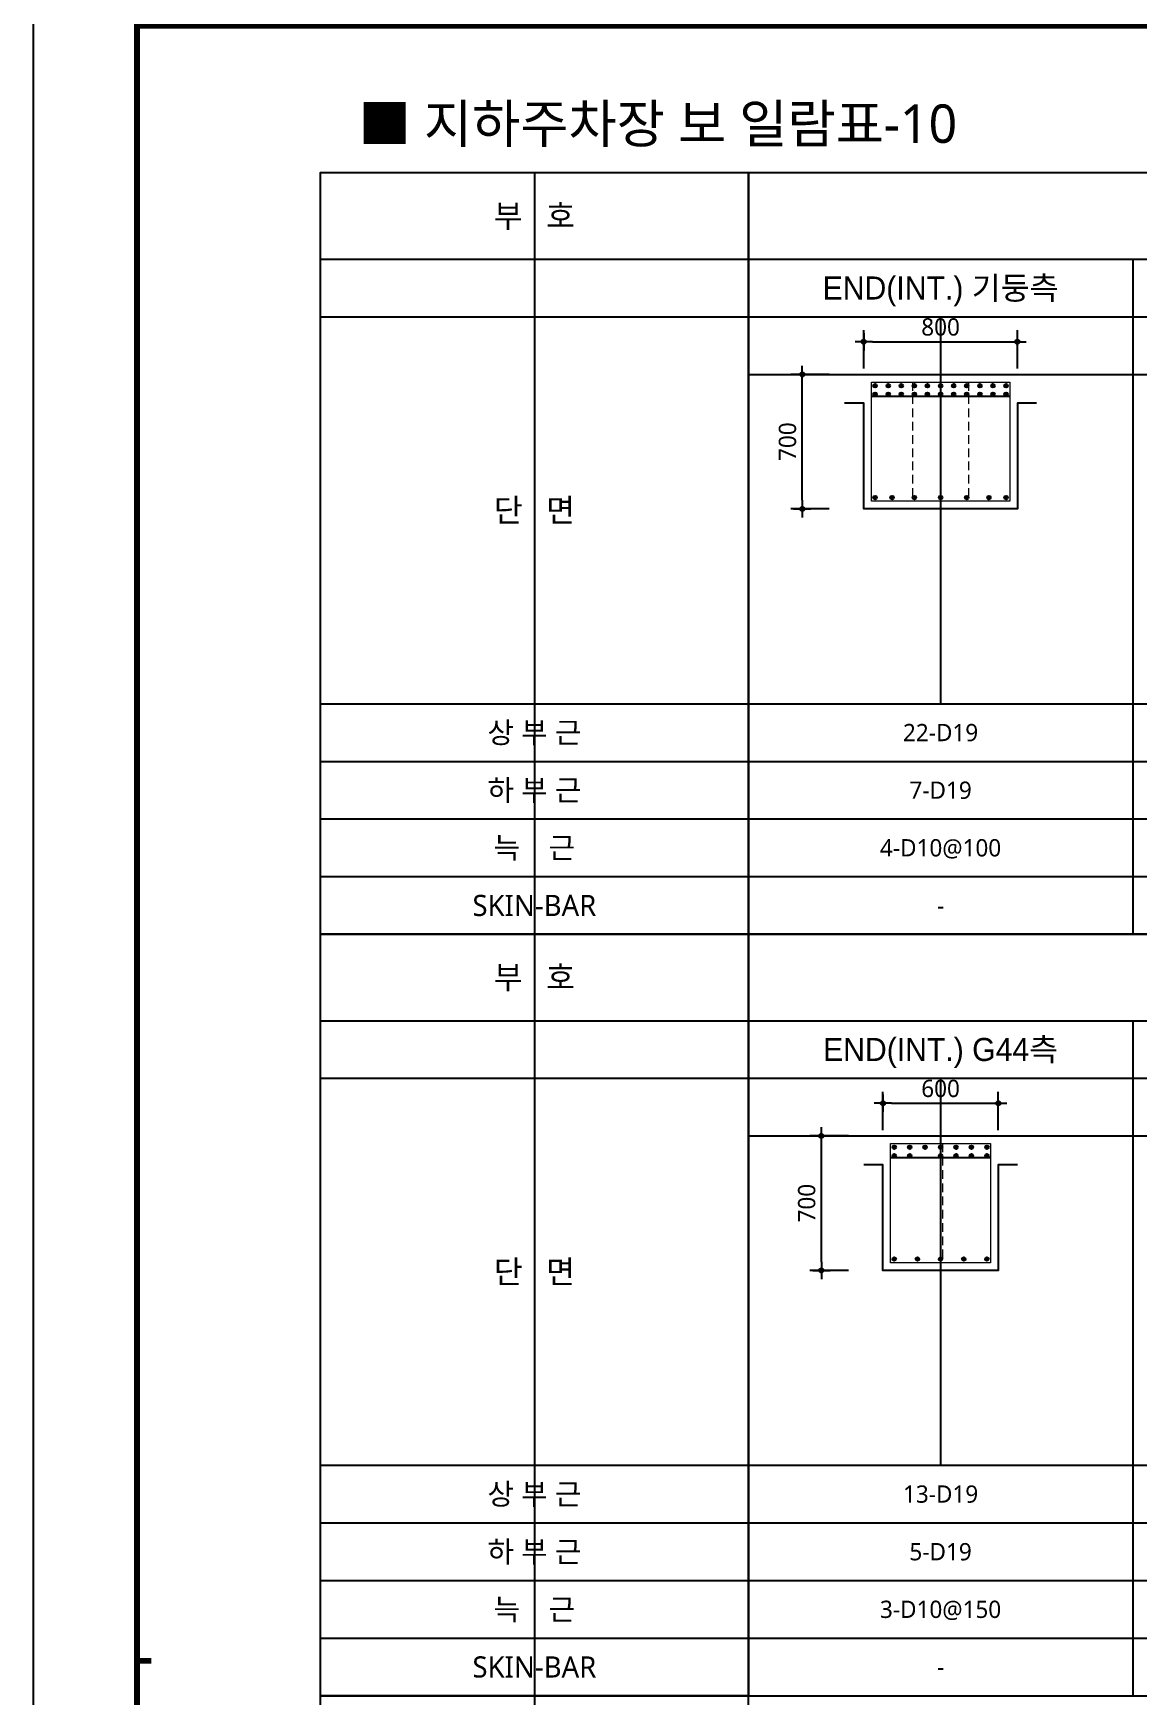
# Model space of a CAD drawing. Header units: millimetres. Extents: x 0 to 252030, y -124740 to 196020.
# Drawn here: x 126030 to 131779, y 133430 to 142086 of the extents above; entities that cross this region are included whole.
import ezdxf
from ezdxf.enums import TextEntityAlignment as Align

# ---------------------------------------------------------------- set-up
doc = ezdxf.new("R2010")
doc.units = ezdxf.units.MM
doc.header["$LTSCALE"] = 30
doc.linetypes.add('HID', pattern=[2.3, 1.5, -0.8])
doc.layers.get('DEFPOINTS').update_dxf_attribs({"color": 142})
for name, color, linetype in [('0-SEC1', 3, 'Continuous'), ('CON', 2, 'Continuous'), ('DIM', 7, 'Continuous'), ('ETC', 7, 'Continuous'), ('S-철근', 3, 'Continuous'), ('SHEET', 7, 'Continuous'), ('TEXT', 6, 'Continuous'), ('TXT', 3, 'Continuous'), ('XR-FORM_(도룡동)$0$Sheet', 7, 'Continuous')]:
    doc.layers.add(name, color=color, linetype=linetype)
doc.layers.add('Stirrup', color=1, linetype='Continuous', lineweight=0)
doc.layers.add('TieBar', color=7, linetype='HID', lineweight=0)
doc.styles.get("Standard").update_dxf_attribs({"font": 'malgun.ttf'})
doc.styles.add('돋움', font='Dotum.ttf')
doc.styles.add('맑은 고딕', font='malgun.ttf')
doc.dimstyles.new('30NDIM', dxfattribs={"dimscale": 50, "dimtxt": 3, "dimasz": 1.5, "dimexe": 2, "dimexo": 6, "dimgap": 1, "dimtad": 1, "dimdec": 0, "dimrnd": 0.25, "dimzin": 0, "dimdsep": 46, "dimtxsty": 'Standard', "dimblk": 'Z_DOT', "dimcen": 5, "dimclrd": 256, "dimclre": 256, "dimclrt": 3, "dimadec": 0, "dimazin": 0, "dimtm": 1e-09, "dimtfac": 1, "dimtdec": 0, "dimtix": 1, "dimtmove": 2, "dimatfit": 1, "dimldrblk": 'Z_DOT', "dimfxl": 1, "dimtolj": 1, "dimtzin": 0, "dimarcsym": 0})

# ---------------------------------------------------------------- blocks, each defined once
blk = doc.blocks.new('4등분')
at = {"layer": 'DEFPOINTS'}
for p, q in [((1000, 3214.5), (1000, 1200)), ((3000, 3214.5), (3000, 1200)), ((5000, 3214.5), (5000, 1200)), ((0, 2914.5), (6000, 2914.5))]:
    blk.add_line(p, q, dxfattribs=at)
at = {"layer": 'SHEET'}
blk.add_line((0, 3514.5), (6000, 3514.5), dxfattribs=at)
at = {"layer": 'SHEET', "color": 6}
for p, q in [((2000, 3514.5), (2000, 0)), ((4000, 3514.5), (4000, 0)), ((0, 3214.5), (6000, 3214.5)), ((0, 1200), (6000, 1200)), ((0, 900), (6000, 900)), ((0, 600), (6000, 600)), ((0, 300), (6000, 300))]:
    blk.add_line(p, q, dxfattribs=at)
at = {"layer": 'SHEET'}
blk.add_lwpolyline([(6000, 3964.5), (0, 3964.5), (0, 0), (6000, 0)], close=True, dxfattribs=at)
blk = doc.blocks.new('XR-FORM_(도룡동)$0$S')
at = {"layer": 'XR-FORM_(도룡동)$0$Sheet', "const_width": 100}
blk.add_lwpolyline([(1850, 57950), (82250, 57950), (82250, 1200), (1850, 1200)], close=True, dxfattribs=at)
at = {"layer": 'XR-FORM_(도룡동)$0$Sheet', "linetype": 'Continuous', "const_width": 100}
blk.add_lwpolyline([(2100, 29575), (1850, 29575)], dxfattribs=at)
blk = doc.blocks.new('XR-FORM_(도룡동)', base_point=(101.33, -56114.51))
at = {"layer": 'DEFPOINTS'}
blk.add_lwpolyline([(0, 0), (420, 0), (420, 297), (0, 297)], close=True, dxfattribs=at)
at = {"xscale": 0.005, "yscale": 0.005, "zscale": 0.005}
blk.add_blockref('XR-FORM_(도룡동)$0$S', (-0.25, 0), dxfattribs=at)
blk = doc.blocks.new('*U160')
at = {"layer": 'DEFPOINTS'}
for p, q in [((-1114.5, 5286), (-1114.5, 1321.5)), ((-2229, 4536), (0, 4536))]:
    blk.add_line(p, q, dxfattribs=at)
at = {"layer": 'SHEET'}
blk.add_line((-2229, 4836), (0, 4836), dxfattribs=at)
at = {"layer": 'SHEET', "color": 6}
for p, q in [((-2229, 2521.5), (0, 2521.5)), ((-2229, 2221.5), (0, 2221.5)), ((-2229, 1921.5), (0, 1921.5)), ((-2229, 1621.5), (0, 1621.5))]:
    blk.add_line(p, q, dxfattribs=at)
at = {"layer": 'SHEET'}
blk.add_lwpolyline([(0, 5286), (-2229, 5286), (-2229, 1321.5), (0, 1321.5)], close=True, dxfattribs=at)
at = {"layer": 'TXT', "style": '맑은 고딕'}
for s, height, p in [('부   호', 120, (-1114.5, 5061)), ('단   면', 120, (-1114.5, 3528.7)), ('상 부 근', 110, (-1114.5, 2371.5)), ('하 부 근', 110, (-1114.5, 2071.5)), ('늑    근', 110, (-1114.5, 1771.5)), ('SKIN-BAR', 110, (-1114.5, 1471.5))]:
    blk.add_text(s, height=height, dxfattribs=at).set_placement(p, align=Align.MIDDLE_CENTER)
blk = doc.blocks.new('Z_DOT')
at = {"layer": 'DIM', "color": 0}
for p, q in [((-1, 0), (1, 0)), ((0, -1), (0, 1))]:
    blk.add_line(p, q, dxfattribs=at)
for radius in [0.25, 0.125]:
    blk.add_circle((0, 0), radius, dxfattribs=at)
blk = doc.blocks.new('*D397')
at = {"layer": 'DEFPOINTS', "color": 0, "transparency": 16777216}
for p in [(131153, 140479.7), (130353, 140159.5), (131153, 140159.5)]:
    blk.add_point(p, dxfattribs=at)
at = {"layer": 'DIM', "lineweight": -2, "transparency": 16777216}
for p, q in [((130353, 140339.5), (130353, 140539.7)), ((130398, 140479.7), (131108, 140479.7)), ((131153, 140339.5), (131153, 140539.7))]:
    blk.add_line(p, q, dxfattribs=at)
at = {"layer": 'DIM', "lineweight": -2, "transparency": 16777216, "xscale": 45, "yscale": 45, "zscale": 45, "rotation": 180}
blk.add_blockref('Z_DOT', (130353, 140479.7), dxfattribs=at)
at = {"layer": 'DIM', "lineweight": -2, "transparency": 16777216, "xscale": 45, "yscale": 45, "zscale": 45}
blk.add_blockref('Z_DOT', (131153, 140479.7), dxfattribs=at)
at = {"layer": 'DIM', "color": 3, "transparency": 16777216, "insert": (130753, 140556.1), "char_height": 90, "attachment_point": 5}
blk.add_mtext('\\A1;800', dxfattribs=at)
blk = doc.blocks.new('*D398')
at = {"layer": 'DEFPOINTS', "color": 0, "transparency": 16777216}
for p in [(130032.8, 140309.5), (130353, 140309.5), (130353, 139609.5)]:
    blk.add_point(p, dxfattribs=at)
at = {"layer": 'DIM', "lineweight": -2, "transparency": 16777216}
for p, q in [((130173, 140309.5), (129972.8, 140309.5)), ((130032.8, 139654.5), (130032.8, 140264.5)), ((130173, 139609.5), (129972.8, 139609.5))]:
    blk.add_line(p, q, dxfattribs=at)
at = {"layer": 'DIM', "lineweight": -2, "transparency": 16777216, "xscale": 45, "yscale": 45, "zscale": 45}
for p, rotation in [((130032.8, 140309.5), 90), ((130032.8, 139609.5), 270)]:
    blk.add_blockref('Z_DOT', p, dxfattribs=dict(at, rotation=rotation))
at = {"layer": 'DIM', "color": 3, "transparency": 16777216, "insert": (129956.4, 139959.5), "char_height": 90, "attachment_point": 5, "rotation": 90}
blk.add_mtext('\\A1;700', dxfattribs=at)
blk = doc.blocks.new('*D407')
at = {"layer": 'DEFPOINTS', "color": 0, "transparency": 16777216}
for p in [(131053, 136515.2), (130453, 136195), (131053, 136195)]:
    blk.add_point(p, dxfattribs=at)
at = {"layer": 'DIM', "lineweight": -2, "transparency": 16777216}
for p, q in [((130453, 136375), (130453, 136575.2)), ((130498, 136515.2), (131008, 136515.2)), ((131053, 136375), (131053, 136575.2))]:
    blk.add_line(p, q, dxfattribs=at)
at = {"layer": 'DIM', "lineweight": -2, "transparency": 16777216, "xscale": 45, "yscale": 45, "zscale": 45, "rotation": 180}
blk.add_blockref('Z_DOT', (130453, 136515.2), dxfattribs=at)
at = {"layer": 'DIM', "lineweight": -2, "transparency": 16777216, "xscale": 45, "yscale": 45, "zscale": 45}
blk.add_blockref('Z_DOT', (131053, 136515.2), dxfattribs=at)
at = {"layer": 'DIM', "color": 3, "transparency": 16777216, "insert": (130753, 136591.6), "char_height": 90, "attachment_point": 5}
blk.add_mtext('\\A1;600', dxfattribs=at)
blk = doc.blocks.new('*D408')
at = {"layer": 'DEFPOINTS', "color": 0, "transparency": 16777216}
for p in [(130132.8, 136345), (130453, 136345), (130453, 135645)]:
    blk.add_point(p, dxfattribs=at)
at = {"layer": 'DIM', "lineweight": -2, "transparency": 16777216}
for p, q in [((130273, 136345), (130072.8, 136345)), ((130132.8, 135690), (130132.8, 136300)), ((130273, 135645), (130072.8, 135645))]:
    blk.add_line(p, q, dxfattribs=at)
at = {"layer": 'DIM', "lineweight": -2, "transparency": 16777216, "xscale": 45, "yscale": 45, "zscale": 45}
for p, rotation in [((130132.8, 136345), 90), ((130132.8, 135645), 270)]:
    blk.add_blockref('Z_DOT', p, dxfattribs=dict(at, rotation=rotation))
at = {"layer": 'DIM', "color": 3, "transparency": 16777216, "insert": (130056.4, 135995), "char_height": 90, "attachment_point": 5, "rotation": 90}
blk.add_mtext('\\A1;700', dxfattribs=at)

msp = doc.modelspace()

# ---------------------------------------------------------------- hatches: boundary and pattern name
at = {"layer": 'S-철근'}
h = msp.add_hatch(color=256, dxfattribs=at)
edge = h.paths.add_edge_path()
edge.add_arc((130412.08013, 140250.41992), 9.55, 0, 180)
edge.add_arc((130412.08013, 140250.41992), 9.55, 180, 360)
h = msp.add_hatch(color=256, dxfattribs=at)
edge = h.paths.add_edge_path()
edge.add_arc((130412.08013, 140206.31992), 9.55, 0, 180)
edge.add_arc((130412.08013, 140206.31992), 9.55, 180, 360)
h = msp.add_hatch(color=256, dxfattribs=at)
edge = h.paths.add_edge_path()
edge.add_arc((130480.26413, 140250.41992), 9.55, 0, 180)
edge.add_arc((130480.26413, 140250.41992), 9.55, 180, 360)
h = msp.add_hatch(color=256, dxfattribs=at)
edge = h.paths.add_edge_path()
edge.add_arc((130480.26413, 140206.31992), 9.55, 0, 180)
edge.add_arc((130480.26413, 140206.31992), 9.55, 180, 360)
h = msp.add_hatch(color=256, dxfattribs=at)
edge = h.paths.add_edge_path()
edge.add_arc((130548.44813, 140250.41992), 9.55, 0, 180)
edge.add_arc((130548.44813, 140250.41992), 9.55, 180, 360)
h = msp.add_hatch(color=256, dxfattribs=at)
edge = h.paths.add_edge_path()
edge.add_arc((130548.44813, 140206.31992), 9.55, 0, 180)
edge.add_arc((130548.44813, 140206.31992), 9.55, 180, 360)
h = msp.add_hatch(color=256, dxfattribs=at)
edge = h.paths.add_edge_path()
edge.add_arc((130616.63213, 140250.41992), 9.55, 0, 180)
edge.add_arc((130616.63213, 140250.41992), 9.55, 180, 360)
h = msp.add_hatch(color=256, dxfattribs=at)
edge = h.paths.add_edge_path()
edge.add_arc((130616.63213, 140206.31992), 9.55, 0, 180)
edge.add_arc((130616.63213, 140206.31992), 9.55, 180, 360)
h = msp.add_hatch(color=256, dxfattribs=at)
edge = h.paths.add_edge_path()
edge.add_arc((130684.81613, 140250.41992), 9.55, 0, 180)
edge.add_arc((130684.81613, 140250.41992), 9.55, 180, 360)
h = msp.add_hatch(color=256, dxfattribs=at)
edge = h.paths.add_edge_path()
edge.add_arc((130684.81613, 140206.31992), 9.55, 0, 180)
edge.add_arc((130684.81613, 140206.31992), 9.55, 180, 360)
h = msp.add_hatch(color=256, dxfattribs=at)
edge = h.paths.add_edge_path()
edge.add_arc((130753.00013, 140250.41992), 9.55, 0, 180)
edge.add_arc((130753.00013, 140250.41992), 9.55, 180, 360)
h = msp.add_hatch(color=256, dxfattribs=at)
edge = h.paths.add_edge_path()
edge.add_arc((130753.00013, 140206.31992), 9.55, 0, 180)
edge.add_arc((130753.00013, 140206.31992), 9.55, 180, 360)
h = msp.add_hatch(color=256, dxfattribs=at)
edge = h.paths.add_edge_path()
edge.add_arc((130821.18413, 140250.41992), 9.55, 0, 180)
edge.add_arc((130821.18413, 140250.41992), 9.55, 180, 360)
h = msp.add_hatch(color=256, dxfattribs=at)
edge = h.paths.add_edge_path()
edge.add_arc((130821.18413, 140206.31992), 9.55, 0, 180)
edge.add_arc((130821.18413, 140206.31992), 9.55, 180, 360)
h = msp.add_hatch(color=256, dxfattribs=at)
edge = h.paths.add_edge_path()
edge.add_arc((130889.36813, 140250.41992), 9.55, 0, 180)
edge.add_arc((130889.36813, 140250.41992), 9.55, 180, 360)
h = msp.add_hatch(color=256, dxfattribs=at)
edge = h.paths.add_edge_path()
edge.add_arc((130889.36813, 140206.31992), 9.55, 0, 180)
edge.add_arc((130889.36813, 140206.31992), 9.55, 180, 360)
h = msp.add_hatch(color=256, dxfattribs=at)
edge = h.paths.add_edge_path()
edge.add_arc((130957.55213, 140250.41992), 9.55, 0, 180)
edge.add_arc((130957.55213, 140250.41992), 9.55, 180, 360)
h = msp.add_hatch(color=256, dxfattribs=at)
edge = h.paths.add_edge_path()
edge.add_arc((130957.55213, 140206.31992), 9.55, 0, 180)
edge.add_arc((130957.55213, 140206.31992), 9.55, 180, 360)
h = msp.add_hatch(color=256, dxfattribs=at)
edge = h.paths.add_edge_path()
edge.add_arc((131025.73613, 140250.41992), 9.55, 0, 180)
edge.add_arc((131025.73613, 140250.41992), 9.55, 180, 360)
h = msp.add_hatch(color=256, dxfattribs=at)
edge = h.paths.add_edge_path()
edge.add_arc((131025.73613, 140206.31992), 9.55, 0, 180)
edge.add_arc((131025.73613, 140206.31992), 9.55, 180, 360)
h = msp.add_hatch(color=256, dxfattribs=at)
edge = h.paths.add_edge_path()
edge.add_arc((131093.92013, 140250.41992), 9.55, 0, 180)
edge.add_arc((131093.92013, 140250.41992), 9.55, 180, 360)
h = msp.add_hatch(color=256, dxfattribs=at)
edge = h.paths.add_edge_path()
edge.add_arc((131093.92013, 140206.31992), 9.55, 0, 180)
edge.add_arc((131093.92013, 140206.31992), 9.55, 180, 360)
h = msp.add_hatch(color=256, dxfattribs=at)
edge = h.paths.add_edge_path()
edge.add_arc((130412.08013, 139668.57992), 9.55, 0, 180)
edge.add_arc((130412.08013, 139668.57992), 9.55, 180, 360)
h = msp.add_hatch(color=256, dxfattribs=at)
edge = h.paths.add_edge_path()
edge.add_arc((130500.95466, 139668.57992), 9.55, 0, 180)
edge.add_arc((130500.95466, 139668.57992), 9.55, 180, 360)
h = msp.add_hatch(color=256, dxfattribs=at)
edge = h.paths.add_edge_path()
edge.add_arc((130616.63213, 139668.57992), 9.55, 0, 180)
edge.add_arc((130616.63213, 139668.57992), 9.55, 180, 360)
h = msp.add_hatch(color=256, dxfattribs=at)
edge = h.paths.add_edge_path()
edge.add_arc((130753.00013, 139668.57992), 9.55, 0, 180)
edge.add_arc((130753.00013, 139668.57992), 9.55, 180, 360)
h = msp.add_hatch(color=256, dxfattribs=at)
edge = h.paths.add_edge_path()
edge.add_arc((130889.36813, 139668.57992), 9.55, 0, 180)
edge.add_arc((130889.36813, 139668.57992), 9.55, 180, 360)
h = msp.add_hatch(color=256, dxfattribs=at)
edge = h.paths.add_edge_path()
edge.add_arc((131005.0456, 139668.57992), 9.55, 0, 180, ccw=False)
edge.add_arc((131005.0456, 139668.57992), 9.55, -180, 0, ccw=False)
h = msp.add_hatch(color=256, dxfattribs=at)
edge = h.paths.add_edge_path()
edge.add_arc((131093.92013, 139668.57992), 9.55, 0, 180)
edge.add_arc((131093.92013, 139668.57992), 9.55, 180, 360)
h = msp.add_hatch(color=256, dxfattribs=at)
edge = h.paths.add_edge_path()
edge.add_arc((130512.08013, 136285.91992), 9.55, 0, 180)
edge.add_arc((130512.08013, 136285.91992), 9.55, 180, 360)
h = msp.add_hatch(color=256, dxfattribs=at)
edge = h.paths.add_edge_path()
edge.add_arc((130512.08013, 136241.81992), 9.55, 0, 180)
edge.add_arc((130512.08013, 136241.81992), 9.55, 180, 360)
h = msp.add_hatch(color=256, dxfattribs=at)
edge = h.paths.add_edge_path()
edge.add_arc((130592.3868, 136285.91992), 9.55, 0, 180)
edge.add_arc((130592.3868, 136285.91992), 9.55, 180, 360)
h = msp.add_hatch(color=256, dxfattribs=at)
edge = h.paths.add_edge_path()
edge.add_arc((130592.3868, 136241.81992), 9.55, 0, 180)
edge.add_arc((130592.3868, 136241.81992), 9.55, 180, 360)
h = msp.add_hatch(color=256, dxfattribs=at)
edge = h.paths.add_edge_path()
edge.add_arc((130672.69347, 136285.91992), 9.55, 0, 180)
edge.add_arc((130672.69347, 136285.91992), 9.55, 180, 360)
h = msp.add_hatch(color=256, dxfattribs=at)
edge = h.paths.add_edge_path()
edge.add_arc((130753.00013, 136285.91992), 9.55, 0, 180)
edge.add_arc((130753.00013, 136285.91992), 9.55, 180, 360)
h = msp.add_hatch(color=256, dxfattribs=at)
edge = h.paths.add_edge_path()
edge.add_arc((130753.00013, 136241.81992), 9.55, 0, 180)
edge.add_arc((130753.00013, 136241.81992), 9.55, 180, 360)
h = msp.add_hatch(color=256, dxfattribs=at)
edge = h.paths.add_edge_path()
edge.add_arc((130833.3068, 136285.91992), 9.55, 0, 180)
edge.add_arc((130833.3068, 136285.91992), 9.55, 180, 360)
h = msp.add_hatch(color=256, dxfattribs=at)
edge = h.paths.add_edge_path()
edge.add_arc((130833.3068, 136241.81992), 9.55, 0, 180)
edge.add_arc((130833.3068, 136241.81992), 9.55, 180, 360)
h = msp.add_hatch(color=256, dxfattribs=at)
edge = h.paths.add_edge_path()
edge.add_arc((130913.61347, 136285.91992), 9.55, 0, 180)
edge.add_arc((130913.61347, 136285.91992), 9.55, 180, 360)
h = msp.add_hatch(color=256, dxfattribs=at)
edge = h.paths.add_edge_path()
edge.add_arc((130913.61347, 136241.81992), 9.55, 0, 180)
edge.add_arc((130913.61347, 136241.81992), 9.55, 180, 360)
h = msp.add_hatch(color=256, dxfattribs=at)
edge = h.paths.add_edge_path()
edge.add_arc((130993.92013, 136285.91992), 9.55, 0, 180)
edge.add_arc((130993.92013, 136285.91992), 9.55, 180, 360)
h = msp.add_hatch(color=256, dxfattribs=at)
edge = h.paths.add_edge_path()
edge.add_arc((130993.92013, 136241.81992), 9.55, 0, 180)
edge.add_arc((130993.92013, 136241.81992), 9.55, 180, 360)
h = msp.add_hatch(color=256, dxfattribs=at)
edge = h.paths.add_edge_path()
edge.add_arc((130512.08013, 135704.07992), 9.55, 0, 180)
edge.add_arc((130512.08013, 135704.07992), 9.55, 180, 360)
h = msp.add_hatch(color=256, dxfattribs=at)
edge = h.paths.add_edge_path()
edge.add_arc((130632.54013, 135704.07992), 9.55, 0, 180)
edge.add_arc((130632.54013, 135704.07992), 9.55, 180, 360)
h = msp.add_hatch(color=256, dxfattribs=at)
edge = h.paths.add_edge_path()
edge.add_arc((130753.00013, 135704.07992), 9.55, 0, 180)
edge.add_arc((130753.00013, 135704.07992), 9.55, 180, 360)
h = msp.add_hatch(color=256, dxfattribs=at)
edge = h.paths.add_edge_path()
edge.add_arc((130873.46013, 135704.07992), 9.55, 0, 180)
edge.add_arc((130873.46013, 135704.07992), 9.55, 180, 360)
h = msp.add_hatch(color=256, dxfattribs=at)
edge = h.paths.add_edge_path()
edge.add_arc((130993.92013, 135704.07992), 9.55, 0, 180)
edge.add_arc((130993.92013, 135704.07992), 9.55, 180, 360)

# ---------------------------------------------------------------- linework, layer by layer
at = {"layer": 'CON', "color": 8}
for p, q in [((130253.00013, 140309.49992), (131253.00013, 140309.49992)), ((130353.00013, 136344.99992), (131153.00013, 136344.99992))]:
    msp.add_line(p, q, dxfattribs=at)
for points in [[(131253.00013, 140159.49992), (131153.00013, 140159.49992), (131153.00013, 139609.49992), (130353.00013, 139609.49992), (130353.00013, 140159.49992), (130253.00013, 140159.49992)], [(131153.00013, 136194.99992), (131053.00013, 136194.99992), (131053.00013, 135644.99992), (130453.00013, 135644.99992), (130453.00013, 136194.99992), (130353.00013, 136194.99992)]]:
    msp.add_lwpolyline(points, dxfattribs=at)
at = {"layer": 'ETC', "color": 8}
for p, q in [((130393.00013, 140196.76992), (131113.00013, 140196.76992)), ((130493.00013, 136232.26992), (131013.00013, 136232.26992))]:
    msp.add_line(p, q, dxfattribs=at)
at = {"layer": 'S-철근'}
for centre in [(130412.08013, 140250.41992), (130412.08013, 140206.31992), (130480.26413, 140250.41992), (130480.26413, 140206.31992), (130548.44813, 140250.41992), (130548.44813, 140206.31992), (130616.63213, 140250.41992), (130616.63213, 140206.31992), (130684.81613, 140250.41992), (130684.81613, 140206.31992), (130753.00013, 140250.41992), (130753.00013, 140206.31992), (130821.18413, 140250.41992), (130821.18413, 140206.31992), (130889.36813, 140250.41992), (130889.36813, 140206.31992), (130957.55213, 140250.41992), (130957.55213, 140206.31992), (131025.73613, 140250.41992), (131025.73613, 140206.31992), (131093.92013, 140250.41992), (131093.92013, 140206.31992), (130412.08013, 139668.57992), (130500.95466, 139668.57992), (130616.63213, 139668.57992), (130753.00013, 139668.57992), (130889.36813, 139668.57992), (131005.0456, 139668.57992), (131093.92013, 139668.57992), (130512.08013, 136285.91992), (130512.08013, 136241.81992), (130592.3868, 136285.91992), (130592.3868, 136241.81992), (130672.69347, 136285.91992), (130753.00013, 136285.91992), (130753.00013, 136241.81992), (130833.3068, 136285.91992), (130833.3068, 136241.81992), (130913.61347, 136285.91992), (130913.61347, 136241.81992), (130993.92013, 136285.91992), (130993.92013, 136241.81992), (130512.08013, 135704.07992), (130632.54013, 135704.07992), (130753.00013, 135704.07992), (130873.46013, 135704.07992), (130993.92013, 135704.07992)]:
    msp.add_circle(centre, 9.55, dxfattribs=at)
at = {"layer": 'Stirrup', "color": 3}
for points in [[(130393.00013, 139649.49992), (130393.00013, 140269.49992), (131113.00013, 140269.49992), (131113.00013, 139649.49992), (130393.00013, 139649.49992)], [(130493.00013, 135684.99992), (130493.00013, 136304.99992), (131013.00013, 136304.99992), (131013.00013, 135684.99992), (130493.00013, 135684.99992)]]:
    msp.add_lwpolyline(points, dxfattribs=at)
at = {"layer": 'TieBar'}
for p, q in [((130607.08213, 140269.49992), (130607.08213, 139649.49992)), ((130898.91813, 140269.49992), (130898.91813, 139649.49992)), ((130762.55013, 136304.99992), (130762.55013, 135684.99992))]:
    msp.add_line(p, q, dxfattribs=at)

# ---------------------------------------------------------------- block references
for name, p in [('*U160', (129753.00013, 136073.49992)), ('4등분', (129753.00013, 137394.99992)), ('*U160', (129753.00013, 132108.99992)), ('4등분', (129753.00013, 133430.49992)), ('*U160', (129753.00013, 128144.49992))]:
    msp.add_blockref(name, p)
at = {"layer": '0-SEC1', "xscale": 60, "yscale": 60, "zscale": 60}
msp.add_blockref('XR-FORM_(도룡동)', (132110.02429, -3242130.57868), dxfattribs=at)

# ---------------------------------------------------------------- texts
at = {"layer": 'TEXT', "style": '맑은 고딕'}
msp.add_text('■ 지하주차장 보 일람표-10', height=200, dxfattribs=at).set_placement((127722.82534, 141614.96949), align=Align.MIDDLE_LEFT)
at = {"layer": 'TXT'}
for s, height, style, p in [('END(INT.) 기둥측', 120, '돋움', (130753.00013, 140759.49992)), ('22-D19', 90, '맑은 고딕', (130753.00013, 138444.99992)), ('7-D19', 90, '맑은 고딕', (130753.00013, 138144.99992)), ('4-D10@100', 90, '맑은 고딕', (130753.00013, 137844.99992)), ('-', 90, '맑은 고딕', (130753.00013, 137544.99992)), ('END(INT.) G44측', 120, '돋움', (130753.00013, 136794.99992)), ('13-D19', 90, '맑은 고딕', (130753.00013, 134480.49992)), ('5-D19', 90, '맑은 고딕', (130753.00013, 134180.49992)), ('3-D10@150', 90, '맑은 고딕', (130753.00013, 133880.49992)), ('-', 90, '맑은 고딕', (130753.00013, 133580.49992))]:
    msp.add_text(s, height=height, dxfattribs=dict(at, style=style)).set_placement(p, align=Align.MIDDLE_CENTER)

# ---------------------------------------------------------------- dimensions: what is measured, and where the dimension line sits
at = {"layer": 'DIM'}
for base, p1, p2, picture, middle in [((131153.00013, 140479.65148), (130353.00013, 140159.49992), (131153.00013, 140159.49992), '*D397', (130753.00013, 140556.14945)), ((131053.00013, 136515.15148), (130453.00013, 136194.99992), (131053.00013, 136194.99992), '*D407', (130753.00013, 136591.64945))]:
    dim = msp.add_linear_dim(base=base, p1=p1, p2=p2, dimstyle='30NDIM', override={"dimscale": 30, "dimtxsty": 'Standard'}, dxfattribs=at)
    dim.commit()
    dim.dimension.update_dxf_attribs({"geometry": picture, "text_midpoint": middle})
for base, p1, p2, picture, middle in [((130032.84857, 140309.49992), (130353.00013, 139609.49992), (130353.00013, 140309.49992), '*D398', (129956.3506, 139959.49992)), ((130132.84857, 136344.99992), (130453.00013, 135644.99992), (130453.00013, 136344.99992), '*D408', (130056.3506, 135994.99992))]:
    dim = msp.add_linear_dim(base=base, p1=p1, p2=p2, angle=90, dimstyle='30NDIM', override={"dimscale": 30, "dimtxsty": 'Standard'}, dxfattribs=at)
    dim.commit()
    dim.dimension.update_dxf_attribs({"geometry": picture, "text_midpoint": middle})

doc.saveas('drawing.dxf')
